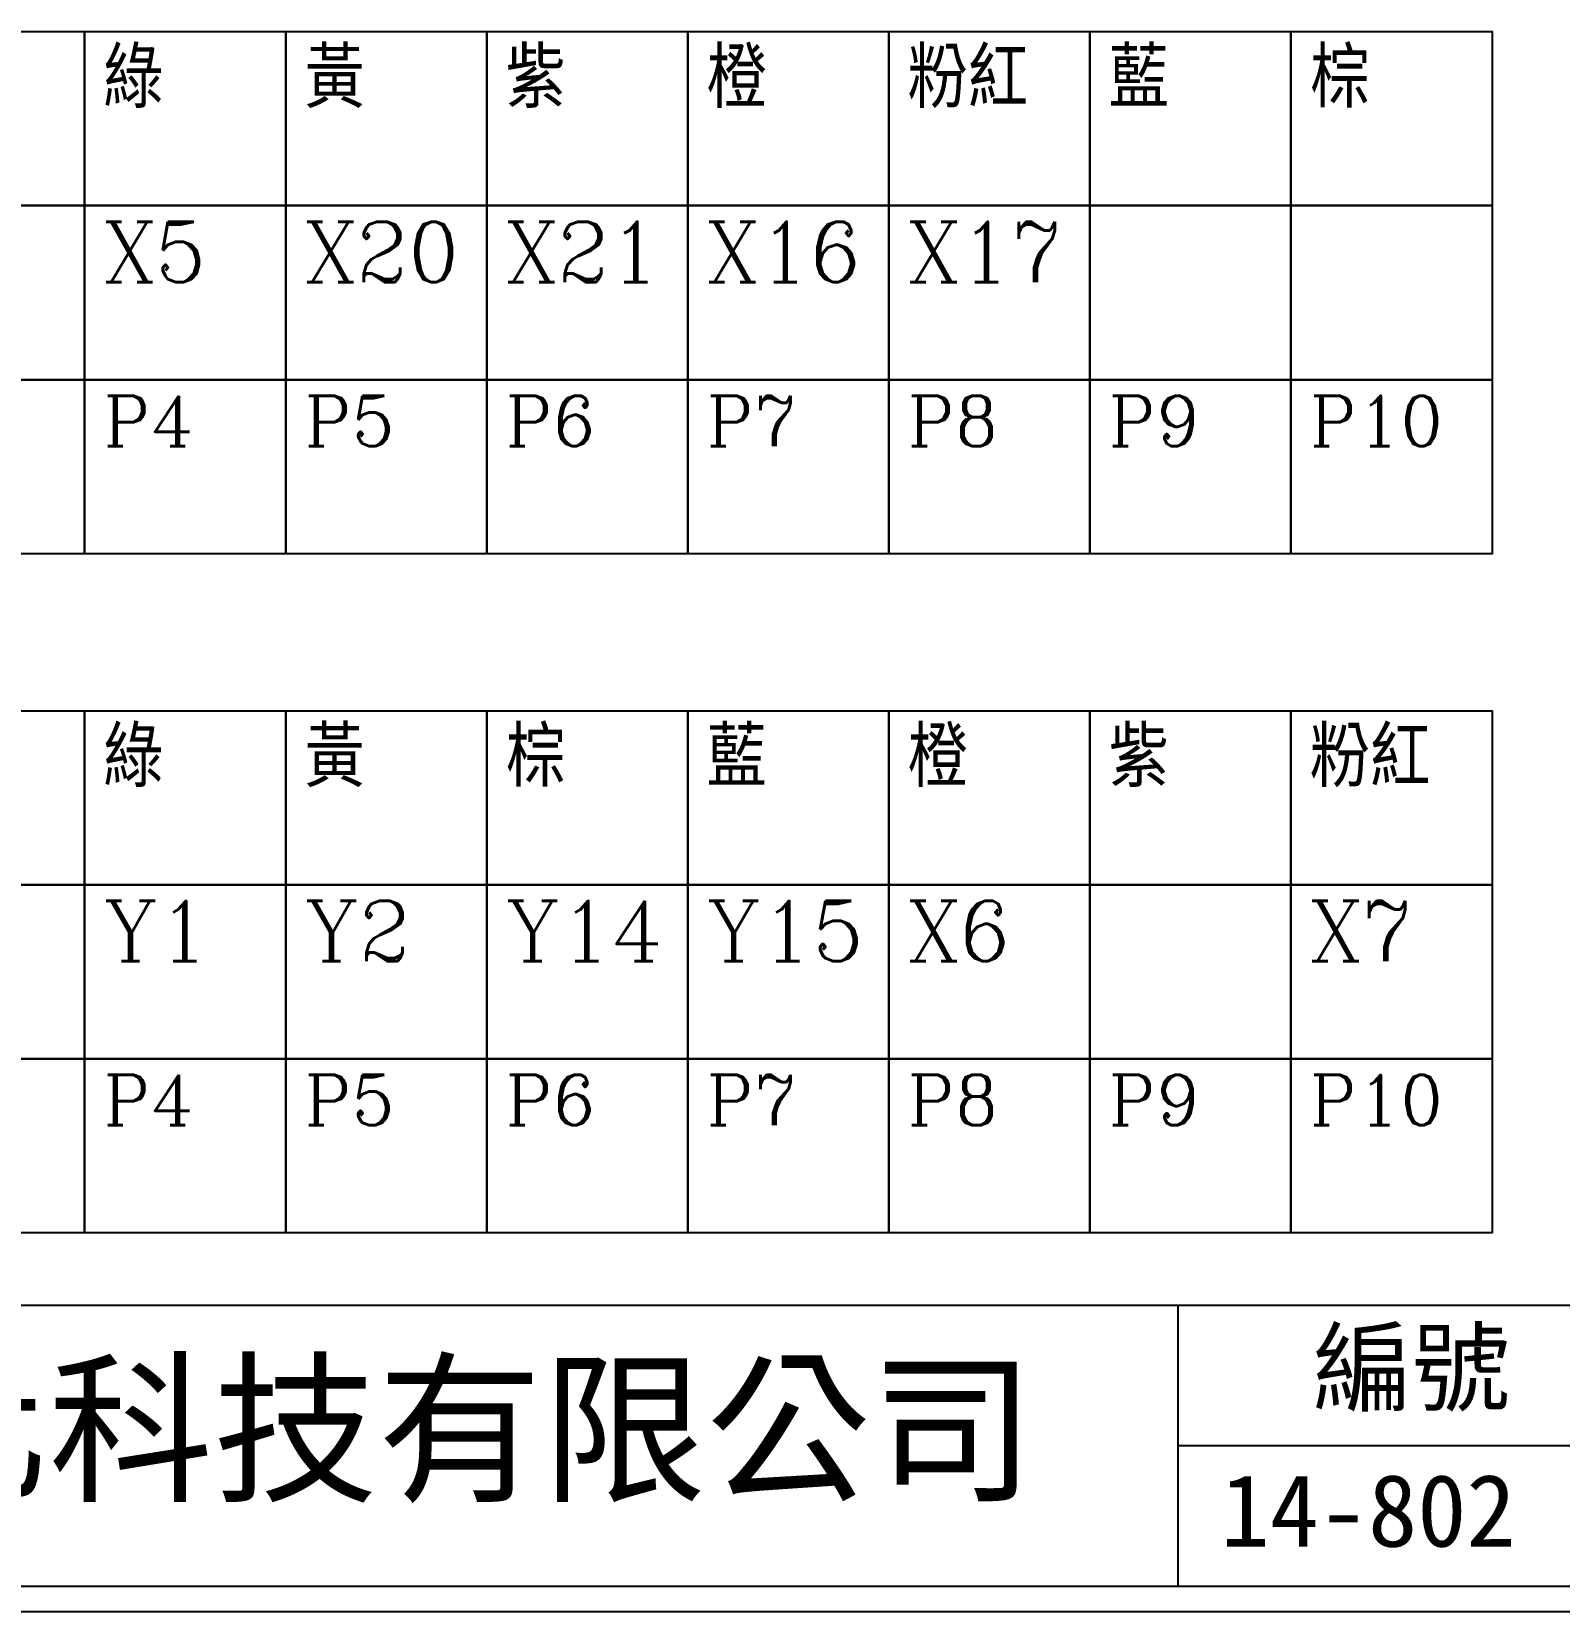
# Model space of a CAD drawing. Extents: x -24 to 263, y 255 to 459.
# Drawn here: x 55.1 to 131.2, y 255.5 to 334.1 of the extents above; entities that cross this region are included whole.
import ezdxf

# ---------------------------------------------------------------- set-up
doc = ezdxf.new("R2010")
doc.units = 0
doc.layers.get('0').update_dxf_attribs({"linetype": 'CONTINUOUS'})
doc.layers.add('圖框層', color=7, linetype='CONTINUOUS')
doc.styles.add('STSL', font='kaiu.ttf')

msp = doc.modelspace()

# ---------------------------------------------------------------- linework, layer by layer
for points in [[(47.718, 334.119), (57.728, 334.119), (57.728, 325.455), (47.718, 325.455)], [(57.728, 334.119), (67.738, 334.119), (67.738, 325.455), (57.728, 325.455)], [(67.738, 334.119), (77.748, 334.119), (77.748, 325.455), (67.738, 325.455)], [(77.748, 334.119), (87.758, 334.119), (87.758, 325.455), (77.748, 325.455)], [(87.758, 334.119), (97.768, 334.119), (97.768, 325.455), (87.758, 325.455)], [(97.768, 334.119), (107.778, 334.119), (107.778, 325.455), (97.768, 325.455)], [(107.778, 334.119), (117.788, 334.119), (117.788, 325.455), (107.778, 325.455)], [(117.788, 334.119), (127.797, 334.119), (127.797, 325.455), (117.788, 325.455)], [(47.718, 325.455), (57.728, 325.455), (57.728, 316.79), (47.718, 316.79)], [(57.728, 325.455), (67.738, 325.455), (67.738, 316.79), (57.728, 316.79)], [(67.738, 325.455), (77.748, 325.455), (77.748, 316.79), (67.738, 316.79)], [(77.748, 325.455), (87.758, 325.455), (87.758, 316.79), (77.748, 316.79)], [(87.758, 325.455), (97.768, 325.455), (97.768, 316.79), (87.758, 316.79)], [(97.768, 325.455), (107.778, 325.455), (107.778, 316.79), (97.768, 316.79)], [(107.778, 325.455), (117.788, 325.455), (117.788, 316.79), (107.778, 316.79)], [(117.788, 325.455), (127.797, 325.455), (127.797, 316.79), (117.788, 316.79)], [(47.718, 316.79), (57.728, 316.79), (57.728, 308.126), (47.718, 308.126)], [(57.728, 316.79), (67.738, 316.79), (67.738, 308.126), (57.728, 308.126)], [(67.738, 316.79), (77.748, 316.79), (77.748, 308.126), (67.738, 308.126)], [(77.748, 316.79), (87.758, 316.79), (87.758, 308.126), (77.748, 308.126)], [(87.758, 316.79), (97.768, 316.79), (97.768, 308.126), (87.758, 308.126)], [(97.768, 316.79), (107.778, 316.79), (107.778, 308.126), (97.768, 308.126)], [(107.778, 316.79), (117.788, 316.79), (117.788, 308.126), (107.778, 308.126)], [(117.788, 316.79), (127.797, 316.79), (127.797, 308.126), (117.788, 308.126)], [(47.718, 300.314), (57.728, 300.314), (57.728, 291.65), (47.718, 291.65)], [(57.728, 300.314), (67.738, 300.314), (67.738, 291.65), (57.728, 291.65)], [(67.738, 300.314), (77.748, 300.314), (77.748, 291.65), (67.738, 291.65)], [(77.748, 300.314), (87.758, 300.314), (87.758, 291.65), (77.748, 291.65)], [(87.758, 300.314), (97.768, 300.314), (97.768, 291.65), (87.758, 291.65)], [(97.768, 300.314), (107.778, 300.314), (107.778, 291.65), (97.768, 291.65)], [(107.778, 300.314), (117.788, 300.314), (117.788, 291.65), (107.778, 291.65)], [(117.788, 300.314), (127.797, 300.314), (127.797, 291.65), (117.788, 291.65)], [(47.718, 291.65), (57.728, 291.65), (57.728, 282.985), (47.718, 282.985)], [(57.728, 291.65), (67.738, 291.65), (67.738, 282.985), (57.728, 282.985)], [(67.738, 291.65), (77.748, 291.65), (77.748, 282.985), (67.738, 282.985)], [(77.748, 291.65), (87.758, 291.65), (87.758, 282.985), (77.748, 282.985)], [(87.758, 291.65), (97.768, 291.65), (97.768, 282.985), (87.758, 282.985)], [(97.768, 291.65), (107.778, 291.65), (107.778, 282.985), (97.768, 282.985)], [(107.778, 291.65), (117.788, 291.65), (117.788, 282.985), (107.778, 282.985)], [(117.788, 291.65), (127.797, 291.65), (127.797, 282.985), (117.788, 282.985)], [(47.718, 282.985), (57.728, 282.985), (57.728, 274.321), (47.718, 274.321)], [(57.728, 282.985), (67.738, 282.985), (67.738, 274.321), (57.728, 274.321)], [(67.738, 282.985), (77.748, 282.985), (77.748, 274.321), (67.738, 274.321)], [(77.748, 282.985), (87.758, 282.985), (87.758, 274.321), (77.748, 274.321)], [(87.758, 282.985), (97.768, 282.985), (97.768, 274.321), (87.758, 274.321)], [(97.768, 282.985), (107.778, 282.985), (107.778, 274.321), (97.768, 274.321)], [(107.778, 282.985), (117.788, 282.985), (117.788, 274.321), (107.778, 274.321)], [(117.788, 282.985), (127.797, 282.985), (127.797, 274.321), (117.788, 274.321)]]:
    msp.add_lwpolyline(points, close=True)
at = {"layer": '圖框層', "color": 7}
for p, q in [((-22.334, 270.73), (262.167, 270.73)), ((112.167, 256.73), (112.167, 270.73)), ((112.167, 263.73), (262.167, 263.73)), ((-22.334, 256.73), (262.167, 256.73)), ((-23.584, 255.48), (263.416, 255.48))]:
    msp.add_line(p, q, dxfattribs=at)

# ---------------------------------------------------------------- texts
at = {"width": 8.29132, "attachment_point": 1}
for s, insert, char_height in [('{\\Fromanc,chineset|c136;綠}', (58.663, 333.319), 3), ('{\\Fromanc,chineset|c136;黃}', (68.673, 333.319), 3), ('{\\Fromanc,chineset|c136;紫}', (78.683, 333.319), 3), ('{\\Fromanc,chineset|c136;橙}', (88.693, 333.319), 3), ('{\\Fromanc,chineset|c136;粉紅}', (98.703, 333.319), 3), ('{\\Fromanc,chineset|c136;藍}', (108.713, 333.319), 3), ('{\\Fromanc,chineset|c136;棕}', (118.723, 333.319), 3), ('{\\Fromanc,chineset|c136;X5}', (58.663, 324.654), 3), ('{\\Fromanc,chineset|c136;X20}', (68.673, 324.654), 3), ('{\\Fromanc,chineset|c136;X21}', (78.683, 324.654), 3), ('{\\Fromanc,chineset|c136;X16}', (88.693, 324.654), 3), ('{\\Fromanc,chineset|c136;X17}', (98.703, 324.654), 3), ('{\\Fromanc,chineset|c136;P4}', (58.663, 315.99), 2.5), ('{\\Fromanc,chineset|c136;P5}', (68.673, 315.99), 2.5), ('{\\Fromanc,chineset|c136;P6}', (78.683, 315.99), 2.5), ('{\\Fromanc,chineset|c136;P7}', (88.693, 315.99), 2.5), ('{\\Fromanc,chineset|c136;P8}', (98.703, 315.99), 2.5), ('{\\Fromanc,chineset|c136;P9}', (108.713, 315.99), 2.5), ('{\\Fromanc,chineset|c136;P10}', (118.723, 315.99), 2.5), ('{\\Fromanc,chineset|c136;綠}', (58.663, 299.514), 3), ('{\\Fromanc,chineset|c136;黃}', (68.673, 299.514), 3), ('{\\Fromanc,chineset|c136;棕}', (78.683, 299.514), 3), ('{\\Fromanc,chineset|c136;藍}', (88.693, 299.514), 3), ('{\\Fromanc,chineset|c136;橙}', (98.703, 299.514), 3), ('{\\Fromanc,chineset|c136;紫}', (108.713, 299.514), 3), ('{\\Fromanc,chineset|c136;粉紅}', (118.723, 299.514), 3), ('{\\Fromanc,chineset|c136;Y1}', (58.663, 290.849), 3), ('{\\Fromanc,chineset|c136;Y2}', (68.673, 290.849), 3), ('{\\Fromanc,chineset|c136;Y14}', (78.683, 290.849), 3), ('{\\Fromanc,chineset|c136;Y15}', (88.693, 290.849), 3), ('{\\Fromanc,chineset|c136;X6}', (98.703, 290.849), 3), ('{\\Fromanc,chineset|c136;X7}', (118.723, 290.849), 3), ('{\\Fromanc,chineset|c136;P4}', (58.663, 282.185), 2.5), ('{\\Fromanc,chineset|c136;P5}', (68.673, 282.185), 2.5), ('{\\Fromanc,chineset|c136;P6}', (78.683, 282.185), 2.5), ('{\\Fromanc,chineset|c136;P7}', (88.693, 282.185), 2.5), ('{\\Fromanc,chineset|c136;P8}', (98.703, 282.185), 2.5), ('{\\Fromanc,chineset|c136;P9}', (108.713, 282.185), 2.5), ('{\\Fromanc,chineset|c136;P10}', (118.723, 282.185), 2.5)]:
    msp.add_mtext(s, dxfattribs=dict(at, insert=insert, char_height=char_height))
at = {"layer": '圖框層', "color": 4, "style": 'STSL'}
for s, height, p in [('編號', 3.6, (118.882, 265.816)), ('泓陞自動化科技有限公司', 6, (15.02, 261.556)), ('14-802', 3.6, (114.28, 258.704))]:
    msp.add_text(s, height=height, dxfattribs=at).set_placement(p)

doc.saveas('drawing.dxf')
